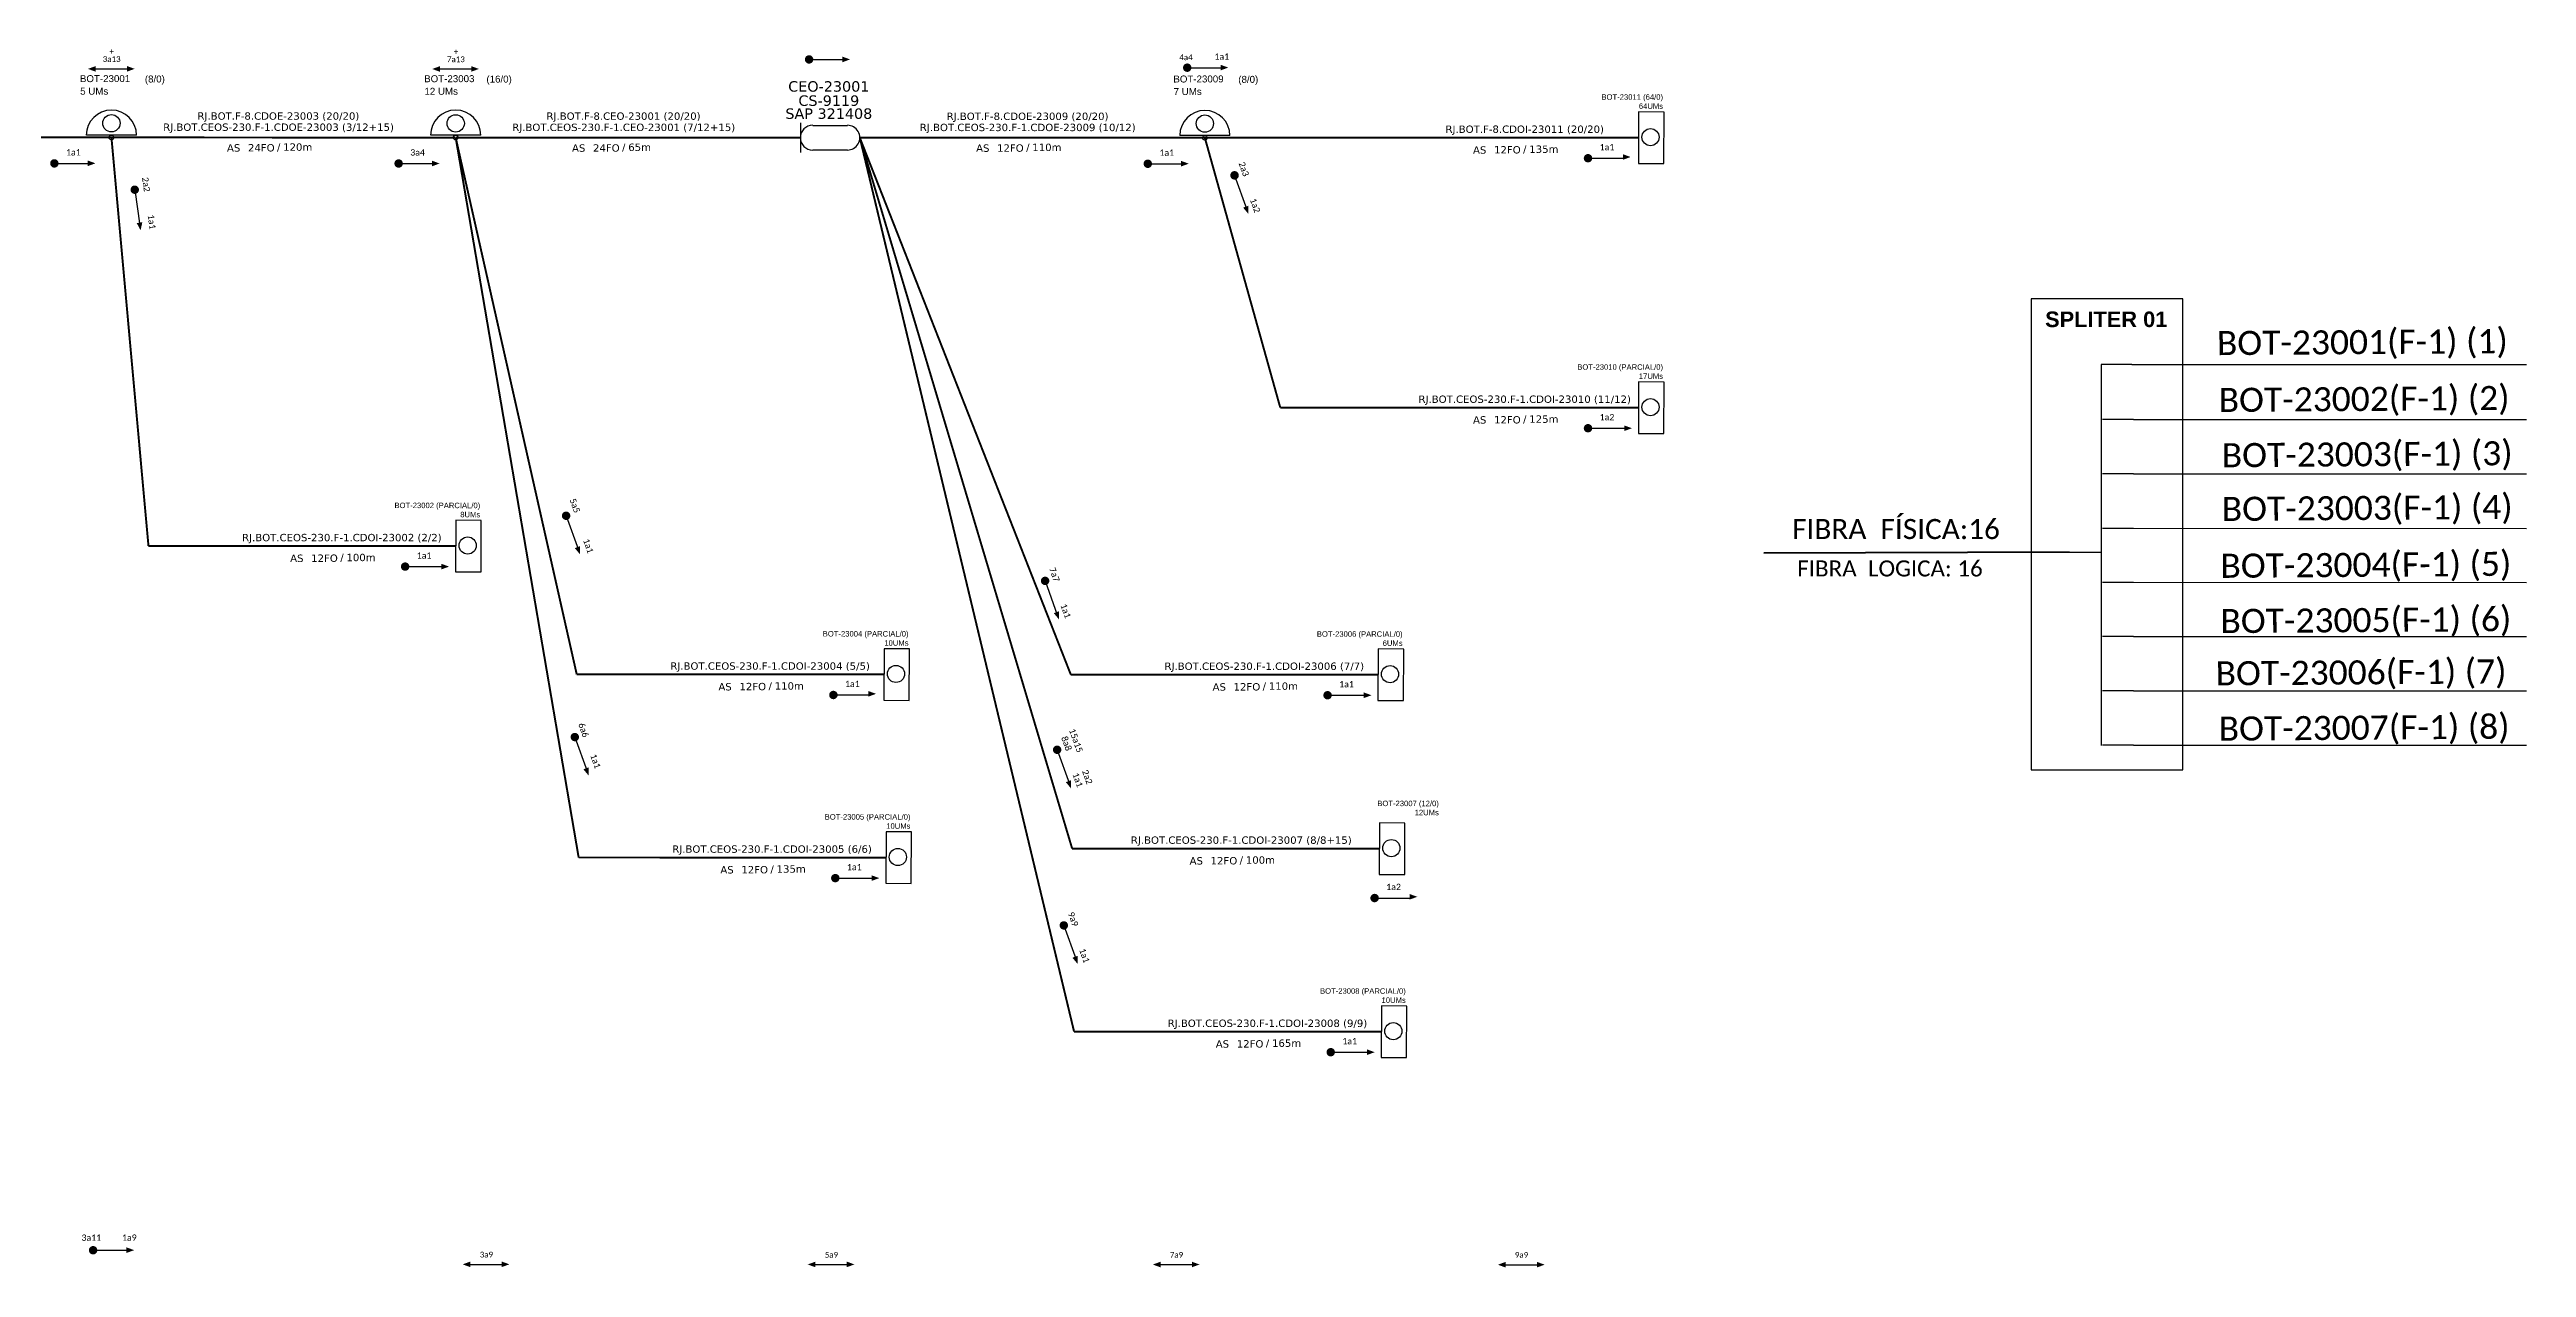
# Model space of a CAD drawing. Header units: metres. Extents: x -553 to 288, y 1114 to 1708.
# Drawn here: x -199.3 to 82.9, y 1269.5 to 1408.3 of the extents above; entities that cross this region are included whole.
import ezdxf
from ezdxf.enums import TextEntityAlignment as Align

# ---------------------------------------------------------------- set-up
doc = ezdxf.new("R2010")
doc.units = ezdxf.units.M
for name, color, linetype, lineweight in [("20.0-LEGENDA DOS CDO'S", 1, 'Continuous', 0), ('20.2-CDO_POSTE', 1, 'Continuous', 5), ('40.1-ETIQUETAS', 1, 'Continuous', 20)]:
    doc.layers.add(name, color=color, linetype=linetype, lineweight=lineweight)
for name, color, linetype in [('20.4-CEOS', 1, 'Continuous'), ('20.5-CEO', 1, 'Continuous'), ('CAP a instalar', 1, 'Continuous'), ('Meio Fio', 7, 'Continuous'), ('SETA', 7, 'Continuous'), ('UNIFILAR', 7, 'Continuous')]:
    doc.layers.add(name, color=color, linetype=linetype)
doc.styles.add('ARIAL', font='arial.ttf')
doc.styles.add('siredit', font='verdana.ttf')
doc.styles.get("Standard").update_dxf_attribs({"font": 'arial.ttf'})
doc.linetypes.add('FENCELINE1', pattern='A,0.25,-0.1,[133,ltypeshp.shx,S=0.1,R=0,X=-0.1,Y=0],-0.1,1', length=1.45)

# ---------------------------------------------------------------- blocks, each defined once
blk = doc.blocks.new('ETIQUETA_RS5F')
at = {"layer": '40.1-ETIQUETAS', "color": 0, "style": 'siredit'}
blk.add_text('/', height=1.5, dxfattribs=at).set_placement((1.55, -1.95), align=Align.MIDDLE_RIGHT)
for tag, p in [('ETIQUETA_R_SECUNDARIA', (1.18, 2.1)), ('ETIQUETA_R_PRIMARIA', (1.18, 4.1)), ('F_ATIVAS/F_MORTAS', (1.11, -4.24))]:
    blk.add_attdef(tag, text='', height=1.5, dxfattribs=at).set_placement(p, align=Align.MIDDLE_CENTER)
for tag, p in [('TIPO_CABO', (-6.62, -2.12)), ('CAP_CABO', (0.37, -2.09))]:
    blk.add_attdef(tag, text='', height=1.5, dxfattribs=at).set_placement(p, align=Align.MIDDLE_RIGHT)
blk.add_attdef('METROS', text='', height=1.5, dxfattribs=at).set_placement((2.11, -1.95), align=Align.MIDDLE_LEFT)
for tag, p in [('FUSÃO_1', (0.82, -8.39)), ('FUSÃO_2', (0.82, -10.6)), ('FUSÃO_3', (0.82, -12.93)), ('FUSÃO_4', (0.82, -15.14)), ('FUSÃO_5', (0.82, -17.16))]:
    blk.add_attdef(tag, text='', height=1.5, dxfattribs=at).set_placement(p, align=Align.CENTER)
blk = doc.blocks.new('SAN')
at = {"layer": 'SETA'}
blk.add_lwpolyline([(-2.58, 0), (6.02, 0)], dxfattribs=at)
for points in [[(-2.1, -0.66), (-3.93, 0), (-2.1, 0.67)], [(5.33, 0.68), (7.16, 0.01), (5.33, -0.65)]]:
    blk.add_solid(points, dxfattribs=at)
blk = doc.blocks.new('CDOE-TEXTO PADRÃO')
at = {"layer": "20.0-LEGENDA DOS CDO'S", "color": 0, "style": 'ARIAL'}
for tag, p in [('CDO_N', (0.49, 7.39)), ('CORDOALHA', (0.5, 4.33)), ('SAP', (0.51, 1.67)), ('SPLITER_1', (0.59, -0.91)), ('SPLITER_2', (0.6, -3.55)), ('(XX-XX_F)S', (0.54, -8.29)), ('(XX-XX_L)S', (0.55, -10.83)), ('UMS', (0.55, -13.15))]:
    blk.add_attdef(tag, p, '', height=1.7, rotation=0.11799, dxfattribs=at)
blk.add_attdef('FIBRAS_UTILIZADAS', text='', height=1.7, rotation=0.11799, dxfattribs=at).set_placement((19.77, 7.43), align=Align.CENTER)
blk = doc.blocks.new('CEO_CT_DRT')
at = {"layer": '20.5-CEO', "color": 0}
for p, q in [((-1.56, 1.26), (1.8, 1.26)), ((1.8, -1.13), (-1.56, -1.13))]:
    blk.add_line(p, q, dxfattribs=at)
blk.add_lwpolyline([(-2.75, 1.51), (-2.75, -1.38)], dxfattribs=at)
for centre, start, end in [((-1.56, 0.07), 90, 270), ((1.8, 0.07), 270, 90)]:
    blk.add_arc(centre, 1.2, start, end, dxfattribs=at)
at = {"layer": '20.5-CEO', "color": 7, "style": 'siredit'}
for tag, p in [('CEO_Nº', (0.12, 5.61)), ('LOCAL', (0.12, 4.23)), ('SAP', (0.12, 2.97)), ('FIBRAS_RESERVA', (0.12, -1.94))]:
    blk.add_attdef(tag, text='', height=1.01, dxfattribs=at).set_placement(p, align=Align.TOP_CENTER)

msp = doc.modelspace()

# ---------------------------------------------------------------- linework, layer by layer
at = {"color": 7}
for p, q in [((-189.41, 1398.56), (-195.12, 1398.56)), ((-150.19, 1398.55), (-155.9, 1398.55)), ((-64.85, 1398.52), (-70.56, 1398.52))]:
    msp.add_line(p, q, dxfattribs=at)
at = {"color": 7, "linetype": 'Continuous'}
for p, q in [((34.4, 1372.44), (34.4, 1329.02)), ((37.92, 1372.44), (34.4, 1372.44)), ((38.1, 1366.16), (34.58, 1366.16)), ((38.1, 1359.97), (34.58, 1359.97)), ((38.1, 1353.75), (34.58, 1353.75)), ((30.75, 1351.02), (34.39, 1351.02)), ((38.1, 1347.58), (34.58, 1347.58)), ((38.1, 1341.42), (34.58, 1341.42)), ((38.1, 1335.23), (34.58, 1335.23)), ((38.1, 1329.05), (34.58, 1329.05))]:
    msp.add_line(p, q, dxfattribs=at)
at = {"color": 10, "linetype": 'Continuous'}
for p, q in [((37.92, 1372.44), (82.86, 1372.43)), ((38.1, 1366.16), (82.86, 1366.15)), ((38.1, 1359.98), (82.86, 1359.97)), ((38.1, 1353.76), (82.86, 1353.75)), ((38.1, 1347.6), (82.86, 1347.58)), ((38.1, 1341.43), (82.86, 1341.42)), ((38.1, 1335.24), (82.86, 1335.23)), ((38.1, 1329.05), (82.86, 1329.04))]:
    msp.add_line(p, q, dxfattribs=at)
at = {"color": 1, "linetype": 'Continuous', "lineweight": 60}
msp.add_line((30.75, 1351.02), (-4.03, 1350.91), dxfattribs=at)
at = {"const_width": 0.48}
for points in [[(-113.03, 1407.19, 1), (-112.55, 1407.19, 1)], [(-69.95, 1406.25, 1), (-69.47, 1406.25, 1)], [(-199.01, 1395.34, 1), (-198.53, 1395.34, 1)], [(-159.79, 1395.33, 1), (-159.31, 1395.33, 1)], [(-74.44, 1395.3, 1), (-73.96, 1395.3, 1)], [(-64.4, 1394.21, 1), (-64.24, 1393.75, 1)], [(-24.29, 1395.93, 1), (-23.81, 1395.93, 1)], [(-189.65, 1392.58, 1), (-189.58, 1392.11, 1)], [(-24.29, 1365.16, 1), (-23.81, 1365.16, 1)], [(-140.55, 1355.41, 1), (-140.39, 1354.96, 1)], [(-159.05, 1349.39, 1), (-158.57, 1349.39, 1)], [(-85.98, 1347.99, 1), (-85.82, 1347.54, 1)], [(-110.26, 1334.76, 1), (-109.78, 1334.76, 1)], [(-53.96, 1334.73, 1), (-53.48, 1334.73, 1)], [(-139.56, 1330.19, 1), (-139.4, 1329.74, 1)], [(-84.61, 1328.74, 1), (-84.45, 1328.29, 1)], [(-110.04, 1313.89, 1), (-109.56, 1313.89, 1)], [(-48.6, 1311.62, 1), (-48.12, 1311.62, 1)], [(-83.85, 1308.73, 1), (-83.69, 1308.28, 1)], [(-53.6, 1294.05, 1), (-53.12, 1294.05, 1)], [(-194.6, 1271.48, 1), (-194.12, 1271.48, 1)]]:
    msp.add_lwpolyline(points, format="xyb", close=True, dxfattribs=at)
at = {"color": 7}
for points in [[(-18.31, 1395.34), (-15.41, 1395.32), (-15.37, 1401.19), (-18.28, 1401.2)], [(26.43, 1326.23), (43.71, 1326.23), (43.71, 1379.89), (26.43, 1379.89)]]:
    msp.add_lwpolyline(points, close=True, dxfattribs=at)
at = {"color": 252}
for points in [[(-18.31, 1364.57), (-15.41, 1364.55), (-15.37, 1370.42), (-18.28, 1370.43)], [(-153.07, 1348.8), (-150.16, 1348.79), (-150.13, 1354.65), (-153.03, 1354.67)], [(-104.28, 1334.17), (-101.37, 1334.15), (-101.34, 1340.01), (-104.24, 1340.03)], [(-47.98, 1334.14), (-45.08, 1334.13), (-45.04, 1339.99), (-47.95, 1340.01)], [(-104.06, 1313.3), (-101.15, 1313.29), (-101.12, 1319.15), (-104.02, 1319.17)], [(-47.62, 1293.46), (-44.72, 1293.44), (-44.68, 1299.3), (-47.59, 1299.32)]]:
    msp.add_lwpolyline(points, close=True, dxfattribs=at)
at = {"color": 1}
msp.add_lwpolyline([(-47.84, 1314.32), (-44.93, 1314.31), (-44.9, 1320.17), (-47.8, 1320.19)], close=True, dxfattribs=at)
at = {"color": 7}
for centre, radius in [((-192.27, 1399.92), 0.985), ((-153.05, 1399.9), 0.985), ((-67.7, 1399.88), 0.985), ((-192.27, 1398.3), 0.264), ((-153.05, 1398.28), 0.264), ((-67.7, 1398.26), 0.264)]:
    msp.add_circle(centre, radius, dxfattribs=at)
for centre in [(-192.27, 1398.56), (-153.05, 1398.55), (-67.7, 1398.52)]:
    msp.add_arc(centre, 2.86, 0, 180, dxfattribs=at)
at = {"layer": 'CAP a instalar', "color": 5, "linetype": 'FENCELINE1', "ltscale": 7, "const_width": 0.224}
for points in [[(-237.54, 1398.31), (-192.27, 1398.3)], [(-192.36, 1398.3), (-153.09, 1398.28)], [(-153.05, 1398.28), (-113.78, 1398.27)]]:
    msp.add_lwpolyline(points, dxfattribs=at)
at = {"layer": 'CAP a instalar', "color": 252, "linetype": 'FENCELINE1', "ltscale": 7, "const_width": 0.224}
for points in [[(-192.27, 1398.3), (-188.05, 1351.74)], [(-153.05, 1398.28), (-139.26, 1337.11)], [(-153.05, 1398.28), (-139.04, 1316.24)], [(-107.01, 1398.27), (-82.97, 1337.08)], [(-107.01, 1398.27), (-82.6, 1296.4)], [(-67.7, 1398.26), (-59.11, 1367.51)], [(-59.11, 1367.51), (-18.29, 1367.5)], [(-188.05, 1351.74), (-153.05, 1351.74)], [(-139.26, 1337.11), (-104.26, 1337.1)], [(-82.97, 1337.08), (-47.96, 1337.08)], [(-139.04, 1316.24), (-104.04, 1316.23)], [(-82.6, 1296.4), (-47.6, 1296.39)]]:
    msp.add_lwpolyline(points, dxfattribs=at)
at = {"layer": 'CAP a instalar', "color": 1, "linetype": 'FENCELINE1', "ltscale": 7, "const_width": 0.224}
for points in [[(-107.01, 1398.27), (-82.82, 1317.26)], [(-82.82, 1317.26), (-47.82, 1317.25)]]:
    msp.add_lwpolyline(points, dxfattribs=at)
at = {"layer": 'CAP a instalar', "color": 7, "linetype": 'FENCELINE1', "ltscale": 7, "const_width": 0.224}
for points in [[(-107.01, 1398.27), (-67.74, 1398.26)], [(-67.74, 1398.26), (-53.3, 1398.28)], [(-53.3, 1398.28), (-18.29, 1398.27)]]:
    msp.add_lwpolyline(points, dxfattribs=at)
at = {"layer": 'Meio Fio', "color": 7}
msp.add_circle((-16.93, 1398.33), 0.978, dxfattribs=at)
at = {"layer": 'Meio Fio', "color": 252}
for centre in [(-16.93, 1367.56), (-151.68, 1351.79), (-102.89, 1337.16), (-46.6, 1337.13), (-102.67, 1316.29), (-46.23, 1296.45)]:
    msp.add_circle(centre, 0.978, dxfattribs=at)
at = {"layer": 'Meio Fio', "color": 1}
msp.add_circle((-46.45, 1317.31), 0.978, dxfattribs=at)
at = {"layer": 'SETA'}
for points in [[(-112.79, 1407.19), (-108.66, 1407.19)], [(-69.71, 1406.25), (-65.58, 1406.25)], [(-198.77, 1395.34), (-194.64, 1395.34)], [(-159.55, 1395.33), (-155.42, 1395.33)], [(-74.2, 1395.3), (-70.08, 1395.3)], [(-24.05, 1395.93), (-19.92, 1395.93)], [(-189.61, 1392.34), (-189.03, 1388.26)], [(-64.32, 1393.98), (-62.93, 1390.1)], [(-24.05, 1365.16), (-19.92, 1365.16)], [(-140.47, 1355.18), (-139.07, 1351.3)], [(-158.81, 1349.39), (-154.68, 1349.39)], [(-85.9, 1347.77), (-84.51, 1343.88)], [(-110.02, 1334.76), (-105.89, 1334.76)], [(-53.72, 1334.73), (-49.59, 1334.73)], [(-139.48, 1329.97), (-138.09, 1326.08)], [(-84.53, 1328.51), (-83.14, 1324.63)], [(-109.8, 1313.89), (-105.67, 1313.89)], [(-48.36, 1311.62), (-44.23, 1311.62)], [(-83.77, 1308.5), (-82.38, 1304.62)], [(-53.36, 1294.05), (-49.23, 1294.05)], [(-194.36, 1271.48), (-190.23, 1271.48)]]:
    msp.add_lwpolyline(points, dxfattribs=at)
for points in [[(-108.99, 1407.51), (-108.12, 1407.19), (-108.99, 1406.87)], [(-65.91, 1406.58), (-65.03, 1406.26), (-65.91, 1405.94)], [(-194.97, 1395.67), (-194.09, 1395.35), (-194.97, 1395.03)], [(-155.75, 1395.65), (-154.88, 1395.33), (-155.75, 1395.01)], [(-70.41, 1395.63), (-69.53, 1395.31), (-70.41, 1394.99)], [(-20.07, 1396.39), (-19.2, 1396.07), (-20.07, 1395.75)], [(-188.75, 1388.63), (-188.95, 1387.72), (-189.39, 1388.54)], [(-62.73, 1390.52), (-62.74, 1389.58), (-63.34, 1390.3)], [(-19.92, 1365.48), (-19.04, 1365.16), (-19.92, 1364.84)], [(-138.88, 1351.72), (-138.88, 1350.78), (-139.48, 1351.5)], [(-154.68, 1349.71), (-153.8, 1349.39), (-154.68, 1349.07)], [(-84.31, 1344.3), (-84.32, 1343.37), (-84.91, 1344.09)], [(-106.04, 1335.21), (-105.16, 1334.89), (-106.04, 1334.57)], [(-49.59, 1335.05), (-48.71, 1334.73), (-49.59, 1334.41)], [(-137.89, 1326.51), (-137.9, 1325.57), (-138.5, 1326.29)], [(-82.94, 1325.05), (-82.95, 1324.11), (-83.54, 1324.83)], [(-105.67, 1314.21), (-104.79, 1313.89), (-105.67, 1313.57)], [(-44.38, 1312.08), (-43.5, 1311.76), (-44.38, 1311.44)], [(-82.18, 1305.04), (-82.19, 1304.1), (-82.79, 1304.82)], [(-49.23, 1294.37), (-48.35, 1294.05), (-49.23, 1293.73)], [(-190.56, 1271.81), (-189.68, 1271.49), (-190.56, 1271.17)]]:
    msp.add_solid(points, dxfattribs=at)

# ---------------------------------------------------------------- block references
at = {"layer": '20.2-CDO_POSTE', "color": 7}
ref = msp.add_blockref('CDOE-TEXTO PADRÃO', (-192.45, 1399.29), dxfattribs=dict(at, xscale=0.466560001373291, yscale=0.466560001373291, zscale=0.466560001373291))
ref.add_attrib('CDO_N', 'BOT-23001', (-195.86, 1404.6), dxfattribs={"layer": "20.0-LEGENDA DOS CDO'S", "color": 0, "height": 0.793, "rotation": 0.118, "style": 'ARIAL'})
ref.add_attrib('CORDOALHA', '5 UMs', (-195.83, 1403.17), dxfattribs={"layer": "20.0-LEGENDA DOS CDO'S", "color": 0, "height": 0.793, "rotation": 0.118, "style": 'ARIAL'})
ref.add_attrib('FIBRAS_UTILIZADAS', '       (8/0)', dxfattribs={"layer": "20.0-LEGENDA DOS CDO'S", "color": 0, "height": 0.7931, "rotation": 0.118, "style": 'ARIAL'}).set_placement((-188.4, 1404.56), align=Align.CENTER)
ref = msp.add_blockref('CDOE-TEXTO PADRÃO', (-153.24, 1399.27), dxfattribs=dict(at, xscale=0.466560001373291, yscale=0.466560001373291, zscale=0.466560001373291))
ref.add_attrib('CDO_N', 'BOT-23003', (-156.64, 1404.59), dxfattribs={"layer": "20.0-LEGENDA DOS CDO'S", "color": 0, "height": 0.793, "rotation": 0.118, "style": 'ARIAL'})
ref.add_attrib('CORDOALHA', '12 UMs', (-156.61, 1403.16), dxfattribs={"layer": "20.0-LEGENDA DOS CDO'S", "color": 0, "height": 0.793, "rotation": 0.118, "style": 'ARIAL'})
ref.add_attrib('FIBRAS_UTILIZADAS', '       (16/0)', dxfattribs={"layer": "20.0-LEGENDA DOS CDO'S", "color": 0, "height": 0.7931, "rotation": 0.118, "style": 'ARIAL'}).set_placement((-149.18, 1404.55), align=Align.CENTER)
ref = msp.add_blockref('CDOE-TEXTO PADRÃO', (-67.89, 1399.25), dxfattribs=dict(at, xscale=0.466560001373291, yscale=0.466560001373291, zscale=0.466560001373291))
ref.add_attrib('CDO_N', 'BOT-23009', (-71.29, 1404.56), dxfattribs={"layer": "20.0-LEGENDA DOS CDO'S", "color": 0, "height": 0.793, "rotation": 0.118, "style": 'ARIAL'})
ref.add_attrib('CORDOALHA', '7 UMs', (-71.26, 1403.13), dxfattribs={"layer": "20.0-LEGENDA DOS CDO'S", "color": 0, "height": 0.793, "rotation": 0.118, "style": 'ARIAL'})
ref.add_attrib('FIBRAS_UTILIZADAS', '       (8/0)', dxfattribs={"layer": "20.0-LEGENDA DOS CDO'S", "color": 0, "height": 0.7931, "rotation": 0.118, "style": 'ARIAL'}).set_placement((-63.83, 1404.52), align=Align.CENTER)
at = {"layer": '20.4-CEOS', "color": 5}
ref = msp.add_blockref('CEO_CT_DRT', (-110.54, 1398.19), dxfattribs=dict(at, xscale=1.175999999999999, yscale=1.175999999999999, zscale=1.175999999999999, rotation=359.9999964697354))
ref.add_attrib('CEO_Nº', 'CEO-23001', dxfattribs={"layer": '20.5-CEO', "color": 5, "height": 1.192, "rotation": 360, "style": 'siredit'}).set_placement((-110.54, 1404.71), align=Align.TOP_CENTER)
ref.add_attrib('LOCAL', 'CS-9119', dxfattribs={"layer": '20.5-CEO', "color": 5, "height": 1.192, "rotation": 360, "style": 'siredit'}).set_placement((-110.54, 1403.09), align=Align.TOP_CENTER)
ref.add_attrib('SAP', 'SAP 321408', dxfattribs={"layer": '20.5-CEO', "color": 5, "height": 1.192, "rotation": 360, "style": 'siredit'}).set_placement((-110.54, 1401.61), align=Align.TOP_CENTER)
at = {"layer": '40.1-ETIQUETAS', "color": 7}
ref = msp.add_blockref('ETIQUETA_RS5F', (-173.89, 1398.29), dxfattribs=dict(at, xscale=0.5598719927998898, yscale=0.5598719927998898, zscale=0.5598719927998898))
ref.add_attrib('ETIQUETA_R_PRIMARIA', 'RJ.BOT.F-8.CDOE-23003 (20/20)', dxfattribs={"color": 0, "height": 0.8398, "style": 'siredit'}).set_placement((-173.25, 1400.74), align=Align.MIDDLE_CENTER)
ref.add_attrib('ETIQUETA_R_SECUNDARIA', 'RJ.BOT.CEOS-230.F-1.CDOE-23003 (3/12+15)', dxfattribs={"color": 1, "height": 0.8398, "style": 'siredit'}).set_placement((-173.23, 1399.47), align=Align.MIDDLE_CENTER)
ref.add_attrib('TIPO_CABO', 'AS', dxfattribs={"color": 0, "height": 0.84, "style": 'siredit'}).set_placement((-177.59, 1397.11), align=Align.MIDDLE_RIGHT)
ref.add_attrib('CAP_CABO', '24FO', dxfattribs={"color": 0, "height": 0.84, "style": 'siredit'}).set_placement((-173.68, 1397.12), align=Align.MIDDLE_RIGHT)
ref.add_attrib('METROS', '120m', dxfattribs={"color": 0, "height": 0.84, "style": 'siredit'}).set_placement((-172.71, 1397.2), align=Align.MIDDLE_LEFT)
ref = msp.add_blockref('ETIQUETA_RS5F', (-134.58, 1398.28), dxfattribs=dict(at, xscale=0.5598719927998898, yscale=0.5598719927998898, zscale=0.5598719927998898))
ref.add_attrib('ETIQUETA_R_PRIMARIA', 'RJ.BOT.F-8.CEO-23001 (20/20)', dxfattribs={"color": 0, "height": 0.8398, "style": 'siredit'}).set_placement((-133.93, 1400.73), align=Align.MIDDLE_CENTER)
ref.add_attrib('ETIQUETA_R_SECUNDARIA', 'RJ.BOT.CEOS-230.F-1.CEO-23001 (7/12+15)', dxfattribs={"color": 1, "height": 0.8398, "style": 'siredit'}).set_placement((-133.91, 1399.45), align=Align.MIDDLE_CENTER)
ref.add_attrib('TIPO_CABO', 'AS', dxfattribs={"color": 0, "height": 0.84, "style": 'siredit'}).set_placement((-138.28, 1397.09), align=Align.MIDDLE_RIGHT)
ref.add_attrib('CAP_CABO', '24FO', dxfattribs={"color": 0, "height": 0.84, "style": 'siredit'}).set_placement((-134.37, 1397.1), align=Align.MIDDLE_RIGHT)
ref.add_attrib('METROS', '65m', dxfattribs={"color": 0, "height": 0.84, "style": 'siredit'}).set_placement((-133.39, 1397.18), align=Align.MIDDLE_LEFT)
ref = msp.add_blockref('ETIQUETA_RS5F', (-88.54, 1398.26), dxfattribs=dict(at, xscale=0.5598719927998898, yscale=0.5598719927998898, zscale=0.5598719927998898))
ref.add_attrib('ETIQUETA_R_PRIMARIA', 'RJ.BOT.F-8.CDOE-23009 (20/20)', dxfattribs={"color": 0, "height": 0.8398, "style": 'siredit'}).set_placement((-87.9, 1400.71), align=Align.MIDDLE_CENTER)
ref.add_attrib('ETIQUETA_R_SECUNDARIA', 'RJ.BOT.CEOS-230.F-1.CDOE-23009 (10/12)', dxfattribs={"color": 0, "height": 0.8398, "style": 'siredit'}).set_placement((-87.88, 1399.44), align=Align.MIDDLE_CENTER)
ref.add_attrib('TIPO_CABO', 'AS', dxfattribs={"color": 0, "height": 0.84, "style": 'siredit'}).set_placement((-92.24, 1397.08), align=Align.MIDDLE_RIGHT)
ref.add_attrib('CAP_CABO', '12FO', dxfattribs={"color": 0, "height": 0.84, "style": 'siredit'}).set_placement((-88.34, 1397.09), align=Align.MIDDLE_RIGHT)
ref.add_attrib('METROS', '110m', dxfattribs={"color": 0, "height": 0.84, "style": 'siredit'}).set_placement((-87.36, 1397.17), align=Align.MIDDLE_LEFT)
ref = msp.add_blockref('ETIQUETA_RS5F', (-31.93, 1398.06), dxfattribs=dict(at, xscale=0.5598719927998898, yscale=0.5598719927998898, zscale=0.5598719927998898))
ref.add_attrib('ETIQUETA_R_SECUNDARIA', 'RJ.BOT.F-8.CDOI-23011 (20/20)', dxfattribs={"color": 0, "height": 0.8398, "style": 'siredit'}).set_placement((-31.26, 1399.24), align=Align.MIDDLE_CENTER)
ref.add_attrib('TIPO_CABO', 'AS', dxfattribs={"color": 0, "height": 0.84, "style": 'siredit'}).set_placement((-35.63, 1396.87), align=Align.MIDDLE_RIGHT)
ref.add_attrib('CAP_CABO', '12FO', dxfattribs={"color": 0, "height": 0.84, "style": 'siredit'}).set_placement((-31.72, 1396.89), align=Align.MIDDLE_RIGHT)
ref.add_attrib('METROS', '135m', dxfattribs={"color": 0, "height": 0.84, "style": 'siredit'}).set_placement((-30.74, 1396.96), align=Align.MIDDLE_LEFT)
at = {"layer": '40.1-ETIQUETAS', "color": 252}
ref = msp.add_blockref('ETIQUETA_RS5F', (-31.93, 1367.29), dxfattribs=dict(at, xscale=0.5598719927998898, yscale=0.5598719927998898, zscale=0.5598719927998898))
ref.add_attrib('ETIQUETA_R_SECUNDARIA', 'RJ.BOT.CEOS-230.F-1.CDOI-23010 (11/12)', dxfattribs={"color": 0, "height": 0.8398, "style": 'siredit'}).set_placement((-31.26, 1368.47), align=Align.MIDDLE_CENTER)
ref.add_attrib('TIPO_CABO', 'AS', dxfattribs={"color": 0, "height": 0.84, "style": 'siredit'}).set_placement((-35.63, 1366.11), align=Align.MIDDLE_RIGHT)
ref.add_attrib('CAP_CABO', '12FO', dxfattribs={"color": 0, "height": 0.84, "style": 'siredit'}).set_placement((-31.72, 1366.12), align=Align.MIDDLE_RIGHT)
ref.add_attrib('METROS', '125m', dxfattribs={"color": 0, "height": 0.84, "style": 'siredit'}).set_placement((-30.74, 1366.2), align=Align.MIDDLE_LEFT)
ref = msp.add_blockref('ETIQUETA_RS5F', (-166.68, 1351.52), dxfattribs=dict(at, xscale=0.5598719927998898, yscale=0.5598719927998898, zscale=0.5598719927998898))
ref.add_attrib('ETIQUETA_R_SECUNDARIA', 'RJ.BOT.CEOS-230.F-1.CDOI-23002 (2/2)', dxfattribs={"color": 0, "height": 0.8398, "style": 'siredit'}).set_placement((-166.02, 1352.7), align=Align.MIDDLE_CENTER)
ref.add_attrib('TIPO_CABO', 'AS', dxfattribs={"color": 0, "height": 0.84, "style": 'siredit'}).set_placement((-170.39, 1350.34), align=Align.MIDDLE_RIGHT)
ref.add_attrib('CAP_CABO', '12FO', dxfattribs={"color": 0, "height": 0.84, "style": 'siredit'}).set_placement((-166.48, 1350.35), align=Align.MIDDLE_RIGHT)
ref.add_attrib('METROS', '100m', dxfattribs={"color": 0, "height": 0.84, "style": 'siredit'}).set_placement((-165.5, 1350.43), align=Align.MIDDLE_LEFT)
ref = msp.add_blockref('ETIQUETA_RS5F', (-117.89, 1336.89), dxfattribs=dict(at, xscale=0.5598719927998898, yscale=0.5598719927998898, zscale=0.5598719927998898))
ref.add_attrib('ETIQUETA_R_SECUNDARIA', 'RJ.BOT.CEOS-230.F-1.CDOI-23004 (5/5)', dxfattribs={"color": 0, "height": 0.8398, "style": 'siredit'}).set_placement((-117.23, 1338.06), align=Align.MIDDLE_CENTER)
ref.add_attrib('TIPO_CABO', 'AS', dxfattribs={"color": 0, "height": 0.84, "style": 'siredit'}).set_placement((-121.6, 1335.7), align=Align.MIDDLE_RIGHT)
ref.add_attrib('CAP_CABO', '12FO', dxfattribs={"color": 0, "height": 0.84, "style": 'siredit'}).set_placement((-117.69, 1335.72), align=Align.MIDDLE_RIGHT)
ref.add_attrib('METROS', '110m', dxfattribs={"color": 0, "height": 0.84, "style": 'siredit'}).set_placement((-116.71, 1335.79), align=Align.MIDDLE_LEFT)
ref = msp.add_blockref('ETIQUETA_RS5F', (-61.6, 1336.86), dxfattribs=dict(at, xscale=0.5598719927998898, yscale=0.5598719927998898, zscale=0.5598719927998898))
ref.add_attrib('ETIQUETA_R_SECUNDARIA', 'RJ.BOT.CEOS-230.F-1.CDOI-23006 (7/7)', dxfattribs={"color": 0, "height": 0.8398, "style": 'siredit'}).set_placement((-60.93, 1338.04), align=Align.MIDDLE_CENTER)
ref.add_attrib('TIPO_CABO', 'AS', dxfattribs={"color": 0, "height": 0.84, "style": 'siredit'}).set_placement((-65.3, 1335.68), align=Align.MIDDLE_RIGHT)
ref.add_attrib('CAP_CABO', '12FO', dxfattribs={"color": 0, "height": 0.84, "style": 'siredit'}).set_placement((-61.39, 1335.69), align=Align.MIDDLE_RIGHT)
ref.add_attrib('METROS', '110m', dxfattribs={"color": 0, "height": 0.84, "style": 'siredit'}).set_placement((-60.41, 1335.77), align=Align.MIDDLE_LEFT)
at = {"layer": '40.1-ETIQUETAS', "color": 1}
ref = msp.add_blockref('ETIQUETA_RS5F', (-64.22, 1317.04), dxfattribs=dict(at, xscale=0.5598719927998898, yscale=0.5598719927998898, zscale=0.5598719927998898))
ref.add_attrib('ETIQUETA_R_SECUNDARIA', 'RJ.BOT.CEOS-230.F-1.CDOI-23007 (8/8+15)', dxfattribs={"color": 0, "height": 0.8398, "style": 'siredit'}).set_placement((-63.55, 1318.22), align=Align.MIDDLE_CENTER)
ref.add_attrib('TIPO_CABO', 'AS', dxfattribs={"color": 0, "height": 0.84, "style": 'siredit'}).set_placement((-67.92, 1315.86), align=Align.MIDDLE_RIGHT)
ref.add_attrib('CAP_CABO', '12FO', dxfattribs={"color": 0, "height": 0.84, "style": 'siredit'}).set_placement((-64.01, 1315.87), align=Align.MIDDLE_RIGHT)
ref.add_attrib('METROS', '100m', dxfattribs={"color": 0, "height": 0.84, "style": 'siredit'}).set_placement((-63.03, 1315.95), align=Align.MIDDLE_LEFT)
at = {"layer": '40.1-ETIQUETAS', "color": 252}
ref = msp.add_blockref('ETIQUETA_RS5F', (-117.67, 1316.02), dxfattribs=dict(at, xscale=0.5598719927998898, yscale=0.5598719927998898, zscale=0.5598719927998898))
ref.add_attrib('ETIQUETA_R_SECUNDARIA', 'RJ.BOT.CEOS-230.F-1.CDOI-23005 (6/6)', dxfattribs={"color": 0, "height": 0.8398, "style": 'siredit'}).set_placement((-117.01, 1317.2), align=Align.MIDDLE_CENTER)
ref.add_attrib('TIPO_CABO', 'AS', dxfattribs={"color": 0, "height": 0.84, "style": 'siredit'}).set_placement((-121.38, 1314.84), align=Align.MIDDLE_RIGHT)
ref.add_attrib('CAP_CABO', '12FO', dxfattribs={"color": 0, "height": 0.84, "style": 'siredit'}).set_placement((-117.47, 1314.85), align=Align.MIDDLE_RIGHT)
ref.add_attrib('METROS', '135m', dxfattribs={"color": 0, "height": 0.84, "style": 'siredit'}).set_placement((-116.49, 1314.93), align=Align.MIDDLE_LEFT)
ref = msp.add_blockref('ETIQUETA_RS5F', (-61.24, 1296.18), dxfattribs=dict(at, xscale=0.5598719927998898, yscale=0.5598719927998898, zscale=0.5598719927998898))
ref.add_attrib('ETIQUETA_R_SECUNDARIA', 'RJ.BOT.CEOS-230.F-1.CDOI-23008 (9/9)', dxfattribs={"color": 0, "height": 0.8398, "style": 'siredit'}).set_placement((-60.57, 1297.35), align=Align.MIDDLE_CENTER)
ref.add_attrib('TIPO_CABO', 'AS', dxfattribs={"color": 0, "height": 0.84, "style": 'siredit'}).set_placement((-64.94, 1294.99), align=Align.MIDDLE_RIGHT)
ref.add_attrib('CAP_CABO', '12FO', dxfattribs={"color": 0, "height": 0.84, "style": 'siredit'}).set_placement((-61.03, 1295), align=Align.MIDDLE_RIGHT)
ref.add_attrib('METROS', '165m', dxfattribs={"color": 0, "height": 0.84, "style": 'siredit'}).set_placement((-60.05, 1295.08), align=Align.MIDDLE_LEFT)
at = {"layer": 'UNIFILAR', "color": 5, "lineweight": -3, "xscale": 0.48, "yscale": 0.48, "zscale": 0.48}
for p in [(-193.06, 1406.11), (-153.84, 1406.1), (-150.37, 1269.87), (-111.06, 1269.86), (-71.74, 1269.85), (-32.43, 1269.83)]:
    msp.add_blockref('SAN', p, dxfattribs=at)

# ---------------------------------------------------------------- texts
at = {"attachment_point": 5}
for s, insert, char_height, width in [('{\\fCalibri|b0|i0|c0|p34;\\C1;+}', (-192.24, 1408.09), 0.6528, 12.1722), ('{\\fCalibri|b0|i0|c0|p34;\\C1;+}', (-153.03, 1408.07), 0.6528, 12.1722), ('\\C7;\\fCalibri|b0|i0|c0|p34;3a13', (-192.24, 1407.22), 0.6528, 12.1722), ('\\C7;\\fCalibri|b0|i0|c0|p34;7a13', (-153.03, 1407.2), 0.6528, 12.1722), ('\\C7;\\fCalibri|b0|i0|c0|p34;4a4', (-69.85, 1407.43), 0.6528, 12.1722), ('\\C7;\\fCalibri|b0|i0|c0|p34;1a1', (-65.77, 1407.51), 0.72, 12.1722), ('\\C7;\\fCalibri|b0|i0|c0|p34;1a1', (-196.61, 1396.6), 0.72, 12.1722), ('\\C7;\\fCalibri|b0|i0|c0|p34;3a4', (-157.39, 1396.59), 0.72, 12.1722), ('\\C7;\\fCalibri|b0|i0|c0|p34;1a1', (-72.04, 1396.56), 0.72, 12.1722), ('\\C7;\\fCalibri|b0|i0|c0|p34;1a1', (-21.89, 1397.19), 0.72, 12.1722), ('{\\fArial|b1|i0|c0|p34;\\H1x;\\C10;SPLITER 01}', (34.99, 1377.56), 1.7753, 17.28), ('\\C7;\\fCalibri|b0|i0|c0|p34;1a2', (-21.89, 1366.42), 0.72, 12.1722), ('\\C7;\\fCalibri|b0|i0|c0|p34;FIBRA  FÍSICA:16', (11.04, 1353.66), 2.2859, 34.56), ('\\C7;\\fCalibri|b0|i0|c0|p34;1a1', (-156.65, 1350.65), 0.72, 12.1722), ('\\C7;\\fCalibri|b0|i0|c0|p34;FIBRA  LOGICA: 16', (10.35, 1349.17), 1.8289, 34.56), ('\\C7;\\fCalibri|b0|i0|c0|p34;1a1', (-107.86, 1336.02), 0.72, 12.1722), ('\\C7;\\fCalibri|b0|i0|c0|p34;1a1', (-51.56, 1335.99), 0.72, 12.1722), ('\\C7;\\fCalibri|b0|i0|c0|p34;1a1', (-107.64, 1315.15), 0.72, 12.1722), ('{\\fCalibri|b0|i0|c0|p34;\\C7;1a2}', (-46.2, 1312.88), 0.72, 12.1722), ('\\C7;\\fCalibri|b0|i0|c0|p34;1a1', (-51.2, 1295.31), 0.72, 12.1722), ('\\C7;\\fCalibri|b0|i0|c0|p34;3a11\\P', (-194.56, 1272.91), 0.72, 12.1722), ('\\C7;\\fCalibri|b0|i0|c0|p34;1a9', (-190.23, 1272.91), 0.72, 12.1722), ('\\C7;\\fCalibri|b0|i0|c0|p34;3a9', (-149.55, 1270.98), 0.6528, 12.1722), ('\\C7;\\fCalibri|b0|i0|c0|p34;5a9', (-110.24, 1270.96), 0.6528, 12.1722), ('\\C7;\\fCalibri|b0|i0|c0|p34;7a9', (-70.93, 1270.95), 0.6528, 12.1722), ('\\C7;\\fCalibri|b0|i0|c0|p34;9a9', (-31.62, 1270.94), 0.6528, 12.1722)]:
    msp.add_mtext(s, dxfattribs=dict(at, insert=insert, char_height=char_height, width=width))
at = {"color": 7, "insert": (-15.5, 1403.21), "char_height": 0.6231, "width": 10.1118, "attachment_point": 3, "rotation": 359.9363, "style": 'ARIAL'}
msp.add_mtext('BOT-23011 (64/0)\\P64UMs', dxfattribs=at)
at = {"attachment_point": 5}
for s, insert, char_height, width, rotation in [('\\C7;\\fCalibri|b0|i0|c0|p34;2a3', (-63.25, 1394.69), 0.72, 12.1722, 289.7143), ('\\C7;\\fCalibri|b0|i0|c0|p34;2a2', (-188.32, 1392.94), 0.72, 12.1722, 278.1516), ('\\C7;\\fCalibri|b0|i0|c0|p34;1a2', (-61.97, 1390.54), 0.72, 12.1722, 289.7143), ('\\C7;\\fCalibri|b0|i0|c0|p34;1a1', (-187.68, 1388.67), 0.72, 12.1722, 278.1516), ('\\C7;\\fCalibri|b0|i0|c0|p34;BOT-23001(F-1) (1)', (64.17, 1374.68), 2.7432, 66.7441, 0.4195), ('\\C7;\\fCalibri|b0|i0|c0|p34;BOT-23002(F-1) (2)', (64.37, 1368.2), 2.7432, 66.7441, 0.4195), ('\\C7;\\fCalibri|b0|i0|c0|p34;BOT-23003(F-1) (3)', (64.72, 1361.9), 2.7432, 66.7441, 0.4195), ('\\C7;\\fCalibri|b0|i0|c0|p34;BOT-23003(F-1) (4)', (64.72, 1355.78), 2.7432, 66.7441, 0.4195), ('\\C7;\\fCalibri|b0|i0|c0|p34;5a5', (-139.47, 1356.34), 0.72, 12.1722, 289.7143), ('\\C7;\\fCalibri|b0|i0|c0|p34;1a1', (-137.94, 1351.74), 0.72, 12.1722, 289.7143), ('\\C7;\\fCalibri|b0|i0|c0|p34;7a7', (-84.83, 1348.48), 0.72, 12.1722, 289.7143), ('\\C7;\\fCalibri|b0|i0|c0|p34;BOT-23004(F-1) (5)', (64.57, 1349.3), 2.7432, 66.7441, 0.4195), ('\\C7;\\fCalibri|b0|i0|c0|p34;1a1', (-83.55, 1344.33), 0.72, 12.1722, 289.7143), ('\\C7;\\fCalibri|b0|i0|c0|p34;BOT-23005(F-1) (6)', (64.57, 1343), 2.7432, 66.7441, 0.4195), ('\\C7;\\fCalibri|b0|i0|c0|p34;BOT-23006(F-1) (7)', (64.02, 1337.04), 2.7432, 66.7441, 0.4195), ('\\C1;\\fCalibri|b0|i0|c0|p34;BOT-23007(F-1) (8)', (64.37, 1330.74), 2.7432, 66.7441, 0.4195), ('\\C7;\\fCalibri|b0|i0|c0|p34;6a6', (-138.48, 1330.76), 0.72, 12.1722, 289.7143), ('\\C7;\\fCalibri|b0|i0|c0|p34;8a8', (-83.46, 1329.23), 0.72, 12.1722, 289.7143), ('{\\fCalibri|b0|i0|c0|p34;\\C1;15a15\\C7;}', (-82.38, 1329.57), 0.72, 12.1722, 289.7143), ('\\C7;\\fCalibri|b0|i0|c0|p34;1a1', (-137.12, 1327.21), 0.72, 12.1722, 289.7143), ('\\C7;\\fCalibri|b0|i0|c0|p34;1a1', (-82.18, 1325.07), 0.72, 12.1722, 289.7143), ('{\\fCalibri|b0|i0|c0|p34;\\C1;2a2\\C7;}', (-81.09, 1325.41), 0.72, 12.1722, 289.7143), ('\\C7;\\fCalibri|b0|i0|c0|p34;9a9', (-82.7, 1309.21), 0.72, 12.1722, 289.7143), ('\\C7;\\fCalibri|b0|i0|c0|p34;1a1', (-81.42, 1305.06), 0.72, 12.1722, 289.7143)]:
    msp.add_mtext(s, dxfattribs=dict(at, insert=insert, char_height=char_height, width=width, rotation=rotation))
at = {"color": 252, "char_height": 0.6231, "width": 10.1118, "attachment_point": 3, "rotation": 359.9363, "style": 'ARIAL'}
for s, insert in [('BOT-23010 (PARCIAL/0)\\P17UMs', (-15.5, 1372.44)), ('BOT-23002 (PARCIAL/0)\\P8UMs', (-150.25, 1356.67)), ('BOT-23004 (PARCIAL/0)\\P10UMs', (-101.46, 1342.04)), ('BOT-23006 (PARCIAL/0)\\P6UMs', (-45.17, 1342.01)), ('BOT-23005 (PARCIAL/0)\\P10UMs', (-101.24, 1321.17)), ('BOT-23008 (PARCIAL/0)\\P10UMs', (-44.81, 1301.33))]:
    msp.add_mtext(s, dxfattribs=dict(at, insert=insert))
at = {"color": 1, "insert": (-41.04, 1322.71), "char_height": 0.6231, "width": 10.1118, "attachment_point": 3, "rotation": 359.9363, "style": 'ARIAL'}
msp.add_mtext('BOT-23007 (12/0)\\P12UMs', dxfattribs=at)

doc.saveas('drawing.dxf')
